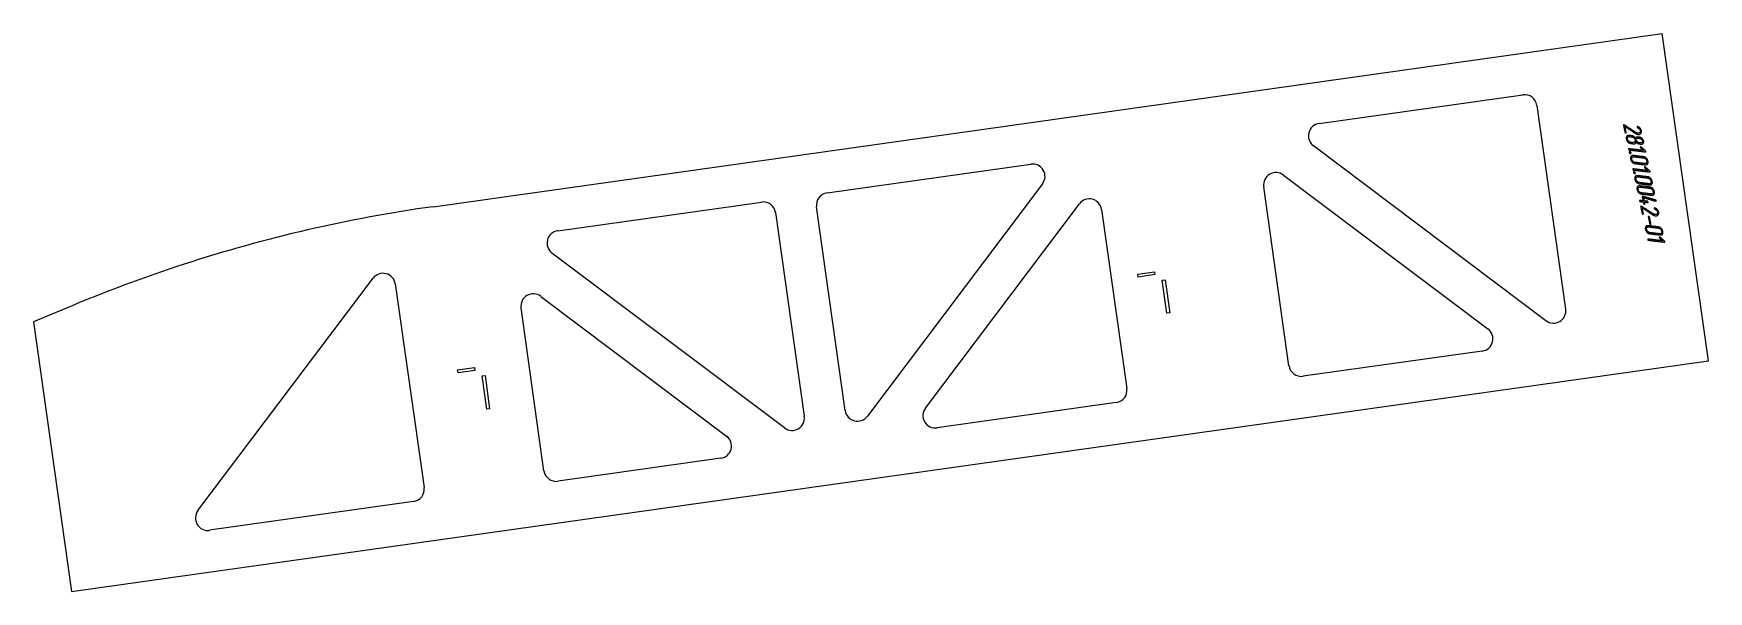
# Model space of a CAD drawing. Header units: millimetres. Extents: x -5 to 2019, y 72 to 747.
import ezdxf

# ---------------------------------------------------------------- set-up
doc = ezdxf.new("R2010")
doc.units = ezdxf.units.MM
doc.linetypes.add('K5LT_BASIC', pattern=[0])
doc.layers.add('Engraving', color=7, linetype='Continuous')

msp = doc.modelspace()

# ---------------------------------------------------------------- linework, layer by layer
at = {"color": 143, "linetype": 'K5LT_BASIC', "lineweight": 25, "true_color": 0x33acca}
for p, q in [((478, 537.5), (1963.6, 747)), ((2019.4, 350.9), (1963.6, 747)), ((1548.8, 638), (1795.1, 672.8)), ((1812.1, 660), (1846.8, 413.7)), ((1823, 399.6), (1541.9, 611.2)), ((954.2, 554.2), (1200.5, 588.9)), ((1505.7, 575.8), (1752.9, 389.7)), ((1214.6, 565), (1003, 284)), ((1512.4, 345.1), (1481.9, 561.7)), ((628.6, 508.3), (875, 543)), ((891.9, 530.3), (926.7, 283.9)), ((976.2, 290.9), (941.4, 537.2)), ((1073, 293.8), (1259.1, 541)), ((1285.9, 534.1), (1316.5, 317.5)), ((902.8, 269.8), (621.7, 481.4)), ((193.9, 169.9), (405.5, 451)), ((1329.6, 455.9), (1349.9, 458.7)), ((1330, 452.4), (1329.6, 455.9)), ((1350.3, 455.3), (1330, 452.4)), ((1349.9, 458.7), (1350.3, 455.3)), ((1359.2, 448.6), (1362.6, 449.1)), ((1364.8, 408.5), (1359.2, 448.6)), ((1362.6, 449.1), (1368.3, 409)), ((432.4, 444), (467.1, 197.7)), ((608.2, 429), (832.8, 260)), ((32.8, 414), (-4.9, 398)), ((612, 218.1), (584.3, 415)), ((1368.3, 409), (1364.8, 408.5)), ((-4.9, 398), (41.1, 72)), ((41.1, 72), (2019.4, 350.9)), ((1746, 362.9), (1529.4, 332.3)), ((507.7, 340), (528, 343.1)), ((508.2, 336.5), (507.7, 340)), ((528.5, 339.4), (508.2, 336.5)), ((528, 343.1), (528.5, 339.4)), ((537.3, 332.8), (540.8, 333.2)), ((543, 292.7), (537.3, 332.8)), ((540.8, 333.2), (546.4, 293.1)), ((546.4, 293.1), (543, 292.7)), ((1303.7, 300.5), (1087.1, 270)), ((825.8, 233.1), (629, 205.4)), ((454.4, 180.7), (208, 146))]:
    msp.add_line(p, q, dxfattribs=at)
for centre, start, end in [((1797.2, 657.9), 8.0266, 98.0266), ((1550.9, 623.2), 98.0266, 233.0266), ((1202.6, 574.1), 323.0266, 98.0266), ((1496.7, 563.8), 53.0266, 188.0266), ((956.3, 539.3), 98.0266, 188.0266), ((1271.1, 532), 8.0266, 143.0266), ((877.1, 528.2), 8.0266, 98.0266), ((630.7, 493.4), 98.0266, 233.0266), ((417.5, 441.9), 8.0266, 143.0266), ((599.1, 417.1), 53.0266, 188.0266), ((1832, 411.6), 233.0266, 8.0266), ((1743.9, 377.7), 278.0266, 53.0266), ((1527.3, 347.2), 188.0266, 278.0266), ((1301.6, 315.4), 278.0266, 8.0266), ((911.8, 281.8), 233.0266, 8.0266), ((991, 293), 188.0266, 323.0266), ((1085, 284.8), 143.0266, 278.0266), ((823.7, 248), 278.0266, 53.0266), ((626.9, 220.2), 188.0266, 278.0266), ((452.3, 195.6), 278.0266, 8.0266), ((205.9, 160.8), 143.0266, 278.0266)]:
    msp.add_arc(centre, 15, start, end, dxfattribs=at)
msp.add_open_spline([(478, 537.5), (427.2, 530.4), (325.8, 511.5), (176.6, 470.1), (80.1, 434), (32.8, 414)], degree=3, dxfattribs=at)
at = {"layer": 'Engraving', "color": 143, "linetype": 'K5LT_BASIC', "lineweight": 25, "true_color": 0x33acca}
for points, knots in [([(1918.4, 627.6), (1917.6, 631.8), (1916.7, 635.9), (1916.6, 636.2), (1916.8, 636.4), (1917, 636.6), (1917.3, 636.5), (1917.6, 636.5), (1917.7, 636.4), (1924.7, 631.8), (1931.7, 627.3), (1932, 627.1), (1932.4, 626.9), (1932.6, 626.8), (1932.9, 626.6), (1933.5, 626.4), (1934.1, 626.3), (1935.6, 626.2), (1936.4, 627.2), (1936.7, 627.6), (1936.9, 628.3), (1937, 628.9), (1936.9, 629.6), (1936.7, 630.6), (1935.9, 631.5), (1935.2, 632.4), (1933.7, 633), (1933.4, 633.2), (1933.3, 633.3), (1933.2, 633.5), (1933.1, 633.7), (1933, 634), (1933.2, 634.2), (1933.3, 634.4), (1933.7, 634.4), (1933.8, 634.3), (1933.9, 634.3), (1935.9, 633.5), (1937, 632.1), (1938.1, 630.9), (1938.4, 629.5), (1938.8, 627.5), (1937.7, 626.1), (1936.5, 624.7), (1934.4, 624.9), (1933.6, 625), (1932.9, 625.3), (1932.2, 625.6), (1931.1, 626.2), (1924.8, 630.3), (1918.5, 634.5), (1919.2, 631), (1919.9, 627.5), (1920, 627.2), (1919.8, 627), (1919.6, 626.8), (1919.3, 626.8), (1919.1, 626.9), (1918.8, 627.1), (1918.5, 627.3), (1918.4, 627.6)], [0, 0, 0, 3.047826, 3.047826, 3.226196, 3.226196, 3.425035, 3.425035, 3.570989, 3.570989, 9.561221, 9.561221, 9.825724, 9.825724, 10.050668, 10.050668, 10.473601, 10.473601, 11.396415, 11.396415, 11.832946, 11.832946, 12.317549, 12.317549, 13.072233, 13.072233, 14.062635, 14.062635, 14.240973, 14.240973, 14.40613, 14.40613, 14.588981, 14.588981, 14.779051, 14.779051, 14.881829, 14.881829, 16.249197, 16.249197, 17.325971, 17.325971, 18.610175, 18.610175, 19.935785, 19.935785, 20.483021, 20.483021, 21.195978, 21.195978, 26.62229, 26.62229, 29.191003, 29.191003, 29.365522, 29.365522, 29.547183, 29.547183, 29.763638, 29.763638, 30, 30, 30]), ([(1925.7, 614), (1923.8, 614.2), (1922.3, 615.5), (1920.7, 616.9), (1920.3, 618.7), (1920.2, 619.4), (1920, 620), (1919.7, 621.6), (1920.7, 622.8), (1921.8, 623.9), (1923.6, 623.7), (1925.1, 623.5), (1926.6, 623.3), (1927.8, 623.2), (1928.9, 622.5), (1930.1, 621.8), (1931.1, 620.6), (1931.5, 621.2), (1932.3, 621.6), (1933.1, 621.9), (1934.2, 621.7), (1935, 621.6), (1935.7, 621.6), (1937.5, 621.4), (1939.1, 620), (1939.9, 619.3), (1940.4, 618.5), (1940.6, 618.1), (1940.8, 617.7), (1940.9, 617.5), (1941, 617.3), (1941, 617.1), (1941.1, 616.9), (1941.4, 615.1), (1940.4, 614), (1939.9, 613.5), (1939.2, 613.3), (1938.8, 613.2), (1938.4, 613.2), (1938.2, 613.2), (1937.9, 613.2), (1937.7, 613.2), (1937.5, 613.2), (1936.7, 613.3), (1936, 613.4), (1934.9, 613.5), (1934, 614), (1933, 614.5), (1932.2, 615.4), (1931.9, 614.5), (1930.9, 614), (1929.9, 613.4), (1928.7, 613.6), (1927.2, 613.8), (1925.7, 614)], [0, 0, 0, 1.873598, 1.873598, 3.69261, 3.69261, 4.386884, 4.386884, 5.818535, 5.818535, 7.364988, 7.364988, 8.831065, 8.831065, 10.043454, 10.043454, 11.431214, 11.431214, 12.22177, 12.22177, 13.14885, 13.14885, 13.899491, 13.899491, 15.762312, 15.762312, 16.708293, 16.708293, 17.125443, 17.125443, 17.362221, 17.362221, 17.577677, 17.577677, 19.055802, 19.055802, 19.771228, 19.771228, 20.139764, 20.139764, 20.365597, 20.365597, 20.592941, 20.592941, 21.340886, 21.340886, 22.373032, 22.373032, 23.469845, 23.469845, 24.415003, 24.415003, 25.533412, 25.533412, 27, 27, 27]), ([(1925.4, 615.3), (1926.9, 615.2), (1928.4, 615), (1929.6, 614.8), (1930.3, 615.5), (1931, 616.2), (1930.8, 617.4), (1930.6, 618.1), (1930.5, 618.8), (1930.2, 620), (1929.2, 620.9), (1928.1, 621.8), (1926.9, 621.9), (1925.4, 622.1), (1923.9, 622.3), (1922.7, 622.4), (1922, 621.7), (1921.3, 621), (1921.5, 619.9), (1921.7, 619.2), (1921.8, 618.5), (1922.1, 617.3), (1923.1, 616.4), (1924.1, 615.5), (1925.4, 615.3)], [0, 0, 0, 1.329406, 1.329406, 2.254108, 2.254108, 3.148824, 3.148824, 3.778355, 3.778355, 4.877538, 4.877538, 6.009386, 6.009386, 7.338792, 7.338792, 8.260968, 8.260968, 9.137189, 9.137189, 9.766721, 9.766721, 10.866842, 10.866842, 12, 12, 12]), ([(1923.7, 606.1), (1923.4, 606.2), (1923.1, 606.4), (1922.9, 606.6), (1922.8, 606.9), (1922.8, 607.1), (1922.9, 607.4), (1923, 607.6), (1923.4, 607.5), (1932.2, 606.5), (1941, 605.4), (1939.1, 607.1), (1937.2, 608.8), (1936.9, 609), (1936.8, 609.3), (1936.8, 609.6), (1937, 609.8), (1937.1, 609.9), (1937.5, 609.9), (1937.6, 609.9), (1938, 609.6), (1940.7, 607.3), (1943.4, 604.9), (1943.6, 604.7), (1943.7, 604.4), (1943.7, 604.2), (1943.6, 604), (1943.4, 603.8), (1943.1, 603.8), (1933.4, 605), (1923.7, 606.1)], [0, 0, 0, 0.181151, 0.181151, 0.343934, 0.343934, 0.472146, 0.472146, 0.625059, 0.625059, 5.39951, 5.39951, 6.773407, 6.773407, 6.936544, 6.936544, 7.074093, 7.074093, 7.217588, 7.217588, 7.383484, 7.383484, 9.302301, 9.302301, 9.462957, 9.462957, 9.596849, 9.596849, 9.739807, 9.739807, 15, 15, 15]), ([(1935.7, 614.8), (1936.4, 614.7), (1937.2, 614.6), (1938.4, 614.5), (1939.1, 615.2), (1939.8, 615.9), (1939.6, 617), (1939.3, 618.2), (1938.3, 619.1), (1937.3, 620), (1936, 620.2), (1935.3, 620.3), (1934.5, 620.3), (1933.3, 620.5), (1932.6, 619.8), (1931.9, 619.1), (1932.1, 617.9), (1932.3, 616.8), (1933.4, 615.9), (1934.4, 614.9), (1935.7, 614.8)], [0, 0, 0, 0.718951, 0.718951, 1.697337, 1.697337, 2.634709, 2.634709, 3.797866, 3.797866, 5.000561, 5.000561, 5.719512, 5.719512, 6.697901, 6.697901, 7.635273, 7.635273, 8.789173, 8.789173, 10, 10, 10]), ([(1925.9, 602.9), (1925.9, 602.5), (1925.6, 602.2), (1925.4, 601.9), (1925, 602), (1924.6, 602), (1924.1, 602.3), (1923.7, 602.7), (1923.6, 603.2), (1923.5, 603.6), (1923.8, 603.9), (1924.1, 604.1), (1924.5, 604.1), (1924.8, 604), (1925.3, 603.7), (1925.7, 603.4), (1925.9, 602.9)], [0, 0, 0, 0.855828, 0.855828, 1.74556, 1.74556, 2.805969, 2.805969, 3.96496, 3.96496, 4.876932, 4.876932, 5.801755, 5.801755, 6.76801, 6.76801, 8, 8, 8]), ([(1930.8, 589.6), (1929, 589.8), (1927.4, 591.2), (1925.9, 592.6), (1925.5, 594.3), (1925.3, 595), (1925.2, 595.7), (1924.9, 597.3), (1925.9, 598.4), (1926.9, 599.6), (1928.8, 599.4), (1934.7, 598.6), (1940.7, 597.9), (1942.5, 597.7), (1944.1, 596.3), (1945.7, 595), (1946.1, 593.2), (1946.2, 592.5), (1946.4, 591.8), (1946.7, 590.1), (1945.7, 589), (1944.6, 587.9), (1942.8, 588.2), (1936.8, 588.9), (1930.8, 589.6)], [0, 0, 0, 0.846521, 0.846521, 1.674424, 1.674424, 1.989042, 1.989042, 2.637777, 2.637777, 3.338641, 3.338641, 5.996422, 5.996422, 6.83575, 6.83575, 7.667338, 7.667338, 7.981955, 7.981955, 8.645972, 8.645972, 9.342219, 9.342219, 12, 12, 12]), ([(1930.5, 591), (1936.5, 590.3), (1942.5, 589.6), (1943.7, 589.4), (1944.4, 590.1), (1945.1, 590.8), (1944.9, 592), (1944.7, 592.7), (1944.6, 593.4), (1944.3, 594.5), (1943.3, 595.5), (1942.2, 596.4), (1941, 596.5), (1935, 597.2), (1929.1, 598), (1927.9, 598.1), (1927.2, 597.4), (1926.5, 596.6), (1926.7, 595.5), (1926.8, 594.8), (1927, 594.1), (1927.2, 593), (1928.2, 592.1), (1929.3, 591.1), (1930.5, 591)], [0, 0, 0, 3.194824, 3.194824, 3.749556, 3.749556, 4.284872, 4.284872, 4.662943, 4.662943, 5.32312, 5.32312, 6.003067, 6.003067, 9.197891, 9.197891, 9.751896, 9.751896, 10.278148, 10.278148, 10.656218, 10.656218, 11.310094, 11.310094, 12, 12, 12]), ([(1928.9, 581.8), (1928.5, 581.8), (1928.2, 582.1), (1928, 582.3), (1928, 582.6), (1927.9, 582.7), (1928, 583.1), (1928.2, 583.2), (1928.6, 583.2), (1937.4, 582.1), (1946.1, 581.1), (1944.2, 582.8), (1942.3, 584.5), (1942, 584.7), (1942, 584.9), (1941.9, 585.2), (1942.1, 585.4), (1942.3, 585.6), (1942.6, 585.6), (1942.7, 585.6), (1943.2, 585.3), (1945.8, 583), (1948.5, 580.6), (1948.8, 580.4), (1948.8, 580.1), (1948.9, 579.8), (1948.7, 579.6), (1948.6, 579.4), (1948.2, 579.5), (1938.5, 580.6), (1928.9, 581.8)], [0, 0, 0, 0.181151, 0.181151, 0.343934, 0.343934, 0.472146, 0.472146, 0.625059, 0.625059, 5.39951, 5.39951, 6.773407, 6.773407, 6.936544, 6.936544, 7.074093, 7.074093, 7.217588, 7.217588, 7.383484, 7.383484, 9.302301, 9.302301, 9.462957, 9.462957, 9.596849, 9.596849, 9.739807, 9.739807, 15, 15, 15]), ([(1931, 578.6), (1931.1, 578.2), (1930.8, 577.9), (1930.5, 577.6), (1930.1, 577.7), (1929.7, 577.7), (1929.3, 578), (1928.9, 578.3), (1928.8, 578.8), (1928.7, 579.3), (1928.9, 579.6), (1929.2, 579.8), (1929.7, 579.7), (1929.9, 579.7), (1930.4, 579.4), (1930.9, 579.1), (1931, 578.6)], [0, 0, 0, 0.855828, 0.855828, 1.74556, 1.74556, 2.805969, 2.805969, 3.96496, 3.96496, 4.876932, 4.876932, 5.801755, 5.801755, 6.76801, 6.76801, 8, 8, 8]), ([(1936, 565.3), (1934.2, 565.5), (1932.6, 566.9), (1931, 568.3), (1930.6, 570), (1930.5, 570.7), (1930.3, 571.4), (1930, 573), (1931, 574.1), (1932, 575.2), (1933.9, 575), (1939.9, 574.3), (1945.8, 573.6), (1947.6, 573.4), (1949.2, 572), (1950.8, 570.6), (1951.2, 568.9), (1951.3, 568.2), (1951.5, 567.5), (1951.9, 565.8), (1950.8, 564.7), (1949.8, 563.6), (1947.9, 563.8), (1941.9, 564.6), (1936, 565.3)], [0, 0, 0, 0.846521, 0.846521, 1.674424, 1.674424, 1.989042, 1.989042, 2.637777, 2.637777, 3.338641, 3.338641, 5.996422, 5.996422, 6.83575, 6.83575, 7.667338, 7.667338, 7.981955, 7.981955, 8.645972, 8.645972, 9.342219, 9.342219, 12, 12, 12]), ([(1935.7, 566.7), (1941.7, 565.9), (1947.6, 565.2), (1948.8, 565.1), (1949.5, 565.8), (1950.2, 566.5), (1950, 567.7), (1949.9, 568.4), (1949.7, 569.1), (1949.5, 570.2), (1948.4, 571.1), (1947.4, 572), (1946.1, 572.2), (1940.2, 572.9), (1934.2, 573.6), (1933, 573.8), (1932.3, 573), (1931.6, 572.3), (1931.8, 571.2), (1932, 570.5), (1932.1, 569.8), (1932.4, 568.7), (1933.4, 567.8), (1934.4, 566.8), (1935.7, 566.7)], [0, 0, 0, 3.194824, 3.194824, 3.749556, 3.749556, 4.284872, 4.284872, 4.662943, 4.662943, 5.32312, 5.32312, 6.003067, 6.003067, 9.197891, 9.197891, 9.751896, 9.751896, 10.278148, 10.278148, 10.656218, 10.656218, 11.310094, 11.310094, 12, 12, 12]), ([(1938.6, 552.8), (1936.8, 553.1), (1935.2, 554.4), (1933.6, 555.8), (1933.3, 557.6), (1933.1, 558.3), (1933, 559), (1932.6, 560.6), (1933.6, 561.7), (1934.7, 562.8), (1936.6, 562.6), (1942.5, 561.9), (1948.5, 561.2), (1950.3, 560.9), (1951.9, 559.6), (1953.5, 558.2), (1953.8, 556.5), (1954, 555.8), (1954.1, 555.1), (1954.5, 553.4), (1953.4, 552.3), (1952.4, 551.2), (1950.5, 551.4), (1944.6, 552.1), (1938.6, 552.8)], [0, 0, 0, 0.846521, 0.846521, 1.674424, 1.674424, 1.989042, 1.989042, 2.637777, 2.637777, 3.338641, 3.338641, 5.996422, 5.996422, 6.83575, 6.83575, 7.667338, 7.667338, 7.981955, 7.981955, 8.645972, 8.645972, 9.342219, 9.342219, 12, 12, 12]), ([(1938.3, 554.2), (1944.3, 553.5), (1950.2, 552.8), (1951.5, 552.7), (1952.2, 553.4), (1952.9, 554.1), (1952.6, 555.2), (1952.5, 555.9), (1952.3, 556.6), (1952.1, 557.8), (1951, 558.7), (1950, 559.6), (1948.8, 559.8), (1942.8, 560.5), (1936.8, 561.2), (1935.6, 561.3), (1934.9, 560.6), (1934.2, 559.9), (1934.5, 558.8), (1934.6, 558.1), (1934.7, 557.4), (1935, 556.3), (1936, 555.3), (1937, 554.4), (1938.3, 554.2)], [0, 0, 0, 3.194824, 3.194824, 3.749556, 3.749556, 4.284872, 4.284872, 4.662943, 4.662943, 5.32312, 5.32312, 6.003067, 6.003067, 9.197891, 9.197891, 9.751896, 9.751896, 10.278148, 10.278148, 10.656218, 10.656218, 11.310094, 11.310094, 12, 12, 12]), ([(1942.1, 543), (1942.4, 542), (1942.6, 540.9), (1942.6, 540.7), (1942.4, 540.5), (1942.3, 540.3), (1942, 540.3), (1941.7, 540.4), (1941.4, 540.6), (1941.2, 540.8), (1941.1, 541.1), (1940.9, 542.2), (1940.6, 543.2), (1938.8, 543.4), (1936.9, 543.7), (1936.6, 543.7), (1936.3, 543.9), (1936.1, 544.1), (1936, 544.5), (1936, 544.6), (1936.1, 544.9), (1936.2, 545.1), (1936.6, 545.1), (1938.5, 544.8), (1940.4, 544.6), (1939.8, 547), (1939.3, 549.5), (1939.3, 549.8), (1939.4, 549.9), (1939.6, 550.1), (1939.9, 550.1), (1940, 550.1), (1940.1, 550), (1947.8, 547.8), (1955.6, 545.5), (1955.9, 545.4), (1956.1, 545.2), (1956.2, 545), (1956.3, 544.7), (1956.4, 544.5), (1956.2, 544.3), (1956, 544.1), (1955.7, 544.1), (1955.6, 544.1), (1955.6, 544.2), (1948.3, 546.3), (1941, 548.4), (1941.4, 546.4), (1941.8, 544.4), (1943.7, 544.2), (1945.6, 544), (1945.8, 544), (1946.1, 543.7), (1946.4, 543.5), (1946.5, 543.2), (1946.5, 542.9), (1946.4, 542.7), (1946.2, 542.5), (1945.9, 542.6), (1944, 542.8), (1942.1, 543)], [0, 0, 0, 0.919271, 0.919271, 1.127707, 1.127707, 1.344577, 1.344577, 1.602992, 1.602992, 1.885279, 1.885279, 2.80455, 2.80455, 4.412203, 4.412203, 4.700056, 4.700056, 4.958613, 4.958613, 5.162261, 5.162261, 5.405251, 5.405251, 7.012904, 7.012904, 9.140618, 9.140618, 9.358167, 9.358167, 9.5736, 9.5736, 9.652851, 9.652851, 16.566261, 16.566261, 16.816195, 16.816195, 17.03414, 17.03414, 17.246724, 17.246724, 17.473684, 17.473684, 17.546543, 17.546543, 24.044603, 24.044603, 25.801161, 25.801161, 27.41337, 27.41337, 27.672909, 27.672909, 27.947247, 27.947247, 28.150404, 28.150404, 28.387791, 28.387791, 30, 30, 30]), ([(1939.2, 529.3), (1938.4, 533.4), (1937.5, 537.6), (1937.4, 537.8), (1937.6, 538), (1937.8, 538.2), (1938.1, 538.2), (1938.3, 538.1), (1938.5, 538), (1945.5, 533.5), (1952.5, 528.9), (1952.8, 528.7), (1953.2, 528.5), (1953.4, 528.4), (1953.7, 528.3), (1954.3, 528), (1954.9, 528), (1956.4, 527.8), (1957.2, 528.8), (1957.5, 529.3), (1957.7, 529.9), (1957.8, 530.5), (1957.7, 531.2), (1957.5, 532.2), (1956.7, 533.1), (1956, 534), (1954.5, 534.7), (1954.2, 534.8), (1954.1, 535), (1954, 535.1), (1953.9, 535.4), (1953.8, 535.6), (1954, 535.8), (1954.1, 536), (1954.4, 536), (1954.6, 536), (1954.7, 535.9), (1956.7, 535.1), (1957.8, 533.8), (1958.9, 532.6), (1959.2, 531.1), (1959.6, 529.1), (1958.5, 527.7), (1957.3, 526.3), (1955.2, 526.5), (1954.4, 526.6), (1953.7, 526.9), (1952.9, 527.2), (1951.9, 527.8), (1945.6, 532), (1939.2, 536.1), (1940, 532.6), (1940.7, 529.1), (1940.8, 528.8), (1940.6, 528.6), (1940.4, 528.4), (1940.1, 528.5), (1939.9, 528.5), (1939.6, 528.7), (1939.3, 528.9), (1939.2, 529.3)], [0, 0, 0, 3.047826, 3.047826, 3.226196, 3.226196, 3.425035, 3.425035, 3.570989, 3.570989, 9.561221, 9.561221, 9.825724, 9.825724, 10.050668, 10.050668, 10.473601, 10.473601, 11.396415, 11.396415, 11.832946, 11.832946, 12.317549, 12.317549, 13.072233, 13.072233, 14.062635, 14.062635, 14.240973, 14.240973, 14.40613, 14.40613, 14.588981, 14.588981, 14.779051, 14.779051, 14.881829, 14.881829, 16.249197, 16.249197, 17.325971, 17.325971, 18.610175, 18.610175, 19.935785, 19.935785, 20.483021, 20.483021, 21.195978, 21.195978, 26.62229, 26.62229, 29.191003, 29.191003, 29.365522, 29.365522, 29.547183, 29.547183, 29.763638, 29.763638, 30, 30, 30]), ([(1948.8, 504.7), (1947, 504.9), (1945.4, 506.3), (1943.8, 507.7), (1943.4, 509.4), (1943.3, 510.1), (1943.1, 510.8), (1942.8, 512.4), (1943.8, 513.5), (1944.8, 514.7), (1946.7, 514.4), (1952.7, 513.7), (1958.6, 513), (1960.4, 512.8), (1962, 511.4), (1963.6, 510.1), (1964, 508.3), (1964.1, 507.6), (1964.3, 506.9), (1964.7, 505.2), (1963.6, 504.1), (1962.6, 503), (1960.7, 503.3), (1954.7, 504), (1948.8, 504.7)], [0, 0, 0, 0.846521, 0.846521, 1.674424, 1.674424, 1.989042, 1.989042, 2.637777, 2.637777, 3.338641, 3.338641, 5.996422, 5.996422, 6.83575, 6.83575, 7.667338, 7.667338, 7.981955, 7.981955, 8.645972, 8.645972, 9.342219, 9.342219, 12, 12, 12]), ([(1948.5, 506.1), (1954.5, 505.4), (1960.4, 504.7), (1961.6, 504.5), (1962.3, 505.2), (1963, 505.9), (1962.8, 507.1), (1962.7, 507.8), (1962.5, 508.5), (1962.3, 509.6), (1961.2, 510.6), (1960.2, 511.5), (1958.9, 511.6), (1953, 512.3), (1947, 513.1), (1945.8, 513.2), (1945.1, 512.5), (1944.4, 511.7), (1944.6, 510.6), (1944.8, 509.9), (1944.9, 509.2), (1945.2, 508.1), (1946.2, 507.2), (1947.2, 506.2), (1948.5, 506.1)], [0, 0, 0, 3.194824, 3.194824, 3.749556, 3.749556, 4.284872, 4.284872, 4.662943, 4.662943, 5.32312, 5.32312, 6.003067, 6.003067, 9.197891, 9.197891, 9.751896, 9.751896, 10.278148, 10.278148, 10.656218, 10.656218, 11.310094, 11.310094, 12, 12, 12]), ([(1948.4, 516.7), (1947.5, 520.9), (1946.7, 525), (1946.6, 525.4), (1946.8, 525.5), (1947, 525.7), (1947.3, 525.6), (1947.4, 525.6), (1947.8, 525.4), (1948.1, 525.2), (1948.2, 524.9), (1949, 520.7), (1949.9, 516.5), (1950, 516.3), (1949.8, 516.1), (1949.6, 515.9), (1949.3, 515.9), (1949.1, 515.9), (1948.8, 516.2), (1948.5, 516.4), (1948.4, 516.7)], [0, 0, 0, 3.94619, 3.94619, 4.18756, 4.18756, 4.430856, 4.430856, 4.683549, 4.683549, 5.009861, 5.009861, 8.956051, 8.956051, 9.181245, 9.181245, 9.415662, 9.415662, 9.694987, 9.694987, 10, 10, 10]), ([(1946.8, 496.9), (1946.4, 496.9), (1946.2, 497.2), (1946, 497.4), (1945.9, 497.7), (1945.9, 497.8), (1946, 498.2), (1946.1, 498.3), (1946.5, 498.3), (1955.3, 497.2), (1964.1, 496.2), (1962.2, 497.9), (1960.3, 499.5), (1960, 499.8), (1959.9, 500), (1959.9, 500.3), (1960.1, 500.5), (1960.2, 500.7), (1960.5, 500.7), (1960.7, 500.6), (1961.1, 500.4), (1963.8, 498), (1966.4, 495.7), (1966.7, 495.5), (1966.8, 495.2), (1966.8, 494.9), (1966.7, 494.7), (1966.5, 494.5), (1966.2, 494.6), (1956.5, 495.7), (1946.8, 496.9)], [0, 0, 0, 0.181151, 0.181151, 0.343934, 0.343934, 0.472146, 0.472146, 0.625059, 0.625059, 5.39951, 5.39951, 6.773407, 6.773407, 6.936544, 6.936544, 7.074093, 7.074093, 7.217588, 7.217588, 7.383484, 7.383484, 9.302301, 9.302301, 9.462957, 9.462957, 9.596849, 9.596849, 9.739807, 9.739807, 15, 15, 15])]:
    msp.add_open_spline(points, degree=2, knots=knots, dxfattribs=at)

doc.saveas('drawing.dxf')
